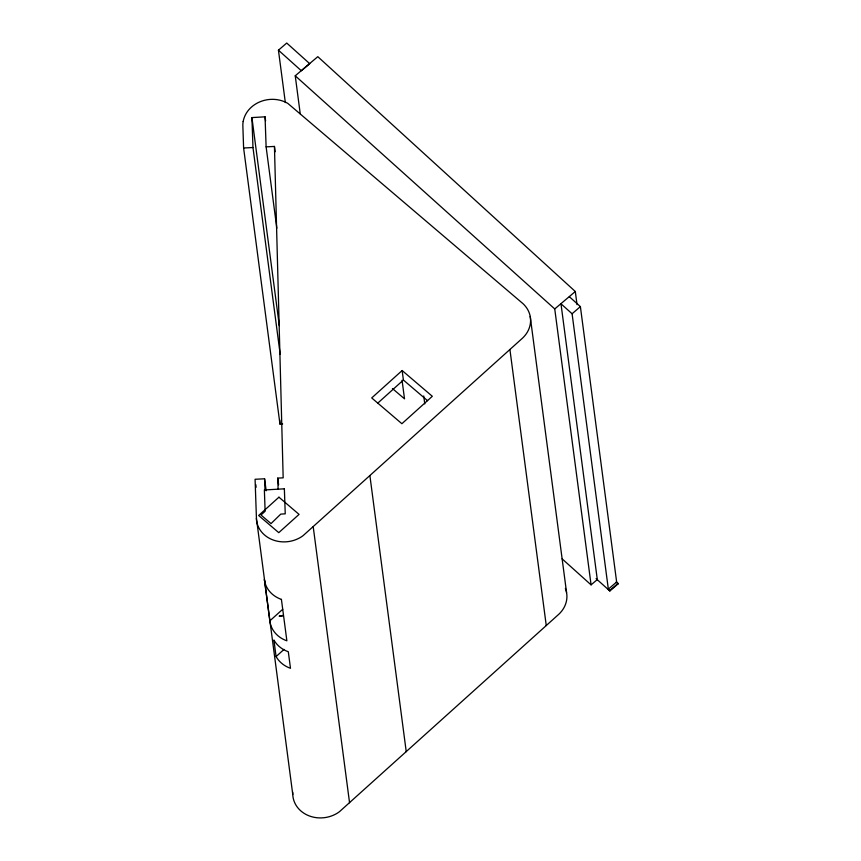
<?xml version="1.0" encoding="UTF-8"?>
<svg xmlns="http://www.w3.org/2000/svg" width="861" height="861" viewBox="0 0 861 861"><rect width="100%" height="100%" fill="white"/><g stroke="black" fill="none" stroke-linecap="round" stroke-linejoin="round"><path stroke-width="1.29" d="M402.141 370.531L371.715 397.933L401.893 423.709L432.319 396.297L402.141 370.531L403.4 380.035L427.54 400.656M377.882 403.023L403.4 380.035M281.418 599.407L286.874 640.821A28.607 24.991 -7.5 0 1 269.827 620.878L282.731 609.254M276.08 656.556L273.906 639.992A28.639 25.023 -7.5 0 0 288.306 651.734L290.491 668.297A28.639 25.023 -7.5 0 1 276.09 656.556L284.022 649.409M278.437 50.186L286.735 43.05L309.712 63.671L301.35 70.753L278.437 50.186L285.335 102.567M580.389 306.613L616.648 581.993L618.155 583.844L609.857 590.98L608.34 589.128L572.091 313.759L580.389 306.613L569.347 296.711M608.34 589.128L616.648 581.993M609.782 590.431L618.09 583.284M300.252 113.9L295.237 75.79L317.795 56.675L575.309 291.513L577.031 304.654M572.091 313.759L560.985 303.793L597.297 579.593L591.077 584.867L554.742 308.938L575.309 291.513M280.18 354.237L252.973 147.522L251.918 117.591L265.059 116.827L265.586 120.831M284.367 488.822L264.37 489.963L265.123 511.262L260.98 515.007L271.032 523.596L280.772 514.103L285.239 513.845L284.367 488.811M283.065 615.4L279.136 616.142L283.086 615.916M243.157 121.498A30.383 26.551 -7.5 0 0 242.856 125.803L243.609 148.006L252.973 147.522M265.059 116.827L266.114 146.854L274.444 146.435L275.143 151.762M243.609 148.006L279.954 424.064L282.634 423.924M266.178 490.792L264.596 478.791L255.082 479.276L256.438 518.451L292.772 794.509A28.671 25.055 -7.5 0 0 335.295 814.302A29.834 26.078 -7.5 0 0 336.36 813.731A26.11 22.816 -7.5 0 0 339.525 811.632L558.789 614.27A33.235 29.048 -7.5 0 0 560.242 612.817A28.585 24.969 -7.5 0 0 565.365 588.407M278.125 489.188L277.737 478.113L283.172 477.844L274.444 146.435M392.433 388.537L404.509 398.837L402.065 380.304M295.237 75.79L554.742 308.938M616.196 582.079L618.155 583.844M596.092 578.624L609.857 590.98M562.104 558.843L591.077 584.867M530.215 316.439L566.56 592.508M509.916 349.501L546.261 625.56M423.73 395.942L424.774 403.906M369.896 475.627L406.241 751.696M266.114 146.854L276.822 228.208M313.21 526.684L349.555 802.753M251.918 117.591L279.308 325.63M277.737 478.113L278.62 484.786M255.782 484.603L256.126 487.272M269.816 620.878L264.37 579.475A28.607 24.991 -7.5 0 0 281.418 599.407M279.814 420.017L279.954 424.064M292.697 792.066L292.772 794.509M264.596 478.791L264.994 489.941M256.363 518.451A28.671 25.055 -7.5 0 0 298.95 538.243A29.834 26.078 -7.5 0 0 300.015 537.673A26.11 22.816 -7.5 0 0 303.18 535.574L522.444 338.212A33.235 29.048 -7.5 0 0 523.897 336.759A28.585 24.969 -7.5 0 0 524.338 305.02A30.06 26.26 -7.5 0 0 522.842 303.535L287.8 103.374A28.617 25.012 -7.5 0 0 243.189 121.498M278.942 497.195L258.655 515.481L278.77 532.658L299.058 514.394L278.942 497.195"/></g></svg>
